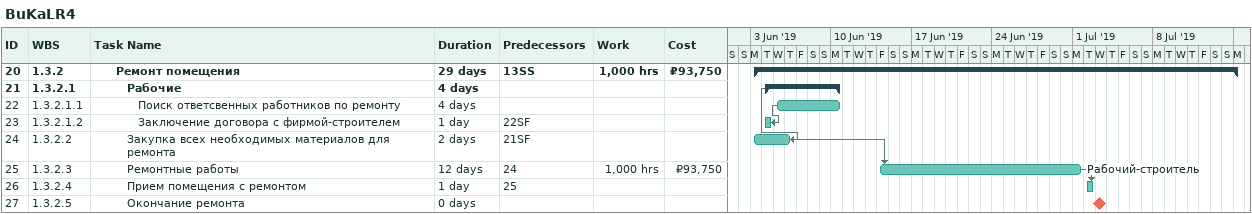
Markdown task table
BuKaLR4

| ID | WBS | Task | Duration | Start | Finish | Predecessors | Resources | Work (h) | Cost (₽) |
|---|---|---|---|---|---|---|---|---|---|
| 20 | 1.3.2 | **Ремонт помещения** | 29d | 2019-06-03 | 2019-07-15 | 13SS |  | 1000 | 93750 |
| 21 | 1.3.2.1 | **Рабочие** | 4d | 2019-06-04 | 2019-06-10 |  |  |  |  |
| 22 | 1.3.2.1.1 | Поиск ответсвенных работников по ремонту | 4d | 2019-06-05 | 2019-06-10 |  |  |  |  |
| 23 | 1.3.2.1.2 | Заключение договора с фирмой-строителем | 1d | 2019-06-04 | 2019-06-04 | 22SF |  |  |  |
| 24 | 1.3.2.2 | Закупка всех необходимых материалов для ремонта | 2d | 2019-06-03 | 2019-06-06 | 21SF |  |  |  |
| 25 | 1.3.2.3 | Ремонтные работы | 12d | 2019-06-14 | 2019-07-01 | 24 | Рабочий-строитель | 1000 | 93750 |
| 26 | 1.3.2.4 | Прием помещения с ремонтом | 1d | 2019-07-02 | 2019-07-02 | 25 |  |  |  |
| 27 | 1.3.2.5 | Окончание ремонта | 0d | 2019-07-03 | 2019-07-03 |  |  |  |  |
